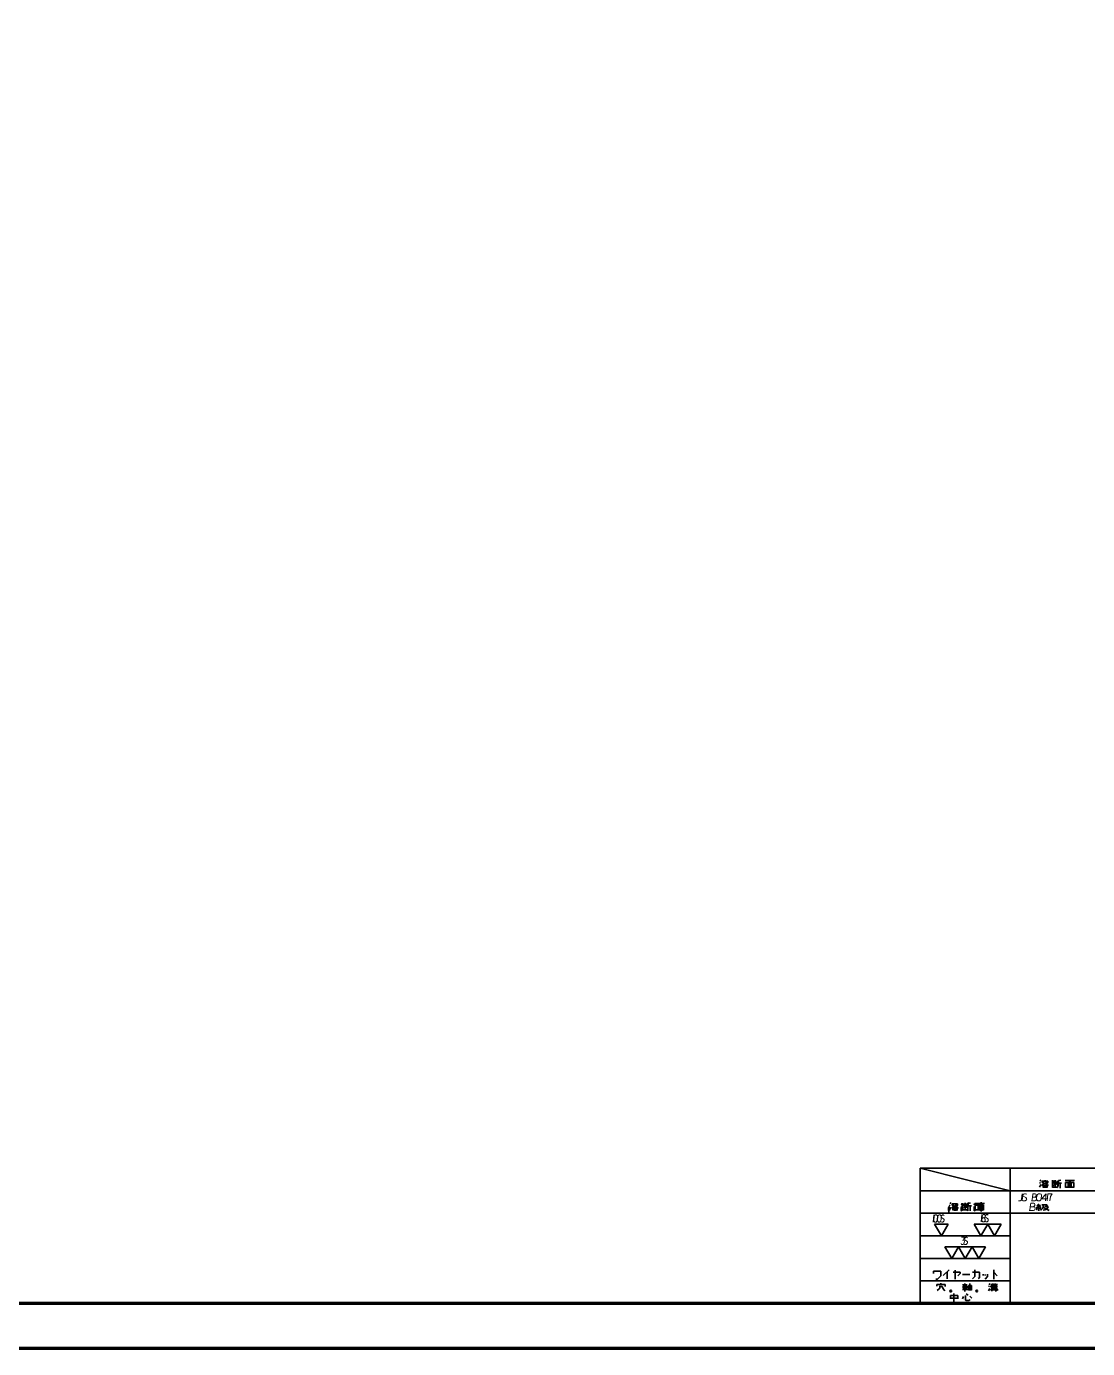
# Model space of a CAD drawing. Header units: millimetres. Extents: x 1333 to 104182, y -62926 to -5704.
# Drawn here: x 47445.3 to 47680.6, y -62915.6 to -62622.3 of the extents above; entities that cross this region are included whole.
import ezdxf

# ---------------------------------------------------------------- set-up
doc = ezdxf.new("R2010")
doc.units = ezdxf.units.MM
doc.header["$LTSCALE"] = 0.5
doc.layers.add('11', color=3, linetype='Continuous')

msp = doc.modelspace()

# ---------------------------------------------------------------- linework, layer by layer
at = {"color": 7, "lineweight": 35}
for p, q in [((47643.514, -62875.561), (47763.692, -62875.561)), ((47643.514, -62905.561), (47643.514, -62875.561)), ((47643.514, -62875.561), (47663.514, -62880.561)), ((47643.514, -62905.561), (47643.514, -62875.561)), ((47663.514, -62875.561), (47663.514, -62905.561)), ((47643.514, -62880.561), (47763.514, -62880.561)), ((47663.514, -62885.561), (47643.514, -62885.561)), ((47663.514, -62885.561), (47683.514, -62885.561)), ((47663.514, -62890.561), (47643.514, -62890.561)), ((47663.514, -62895.561), (47643.514, -62895.561)), ((47663.514, -62900.561), (47643.514, -62900.561)), ((47643.514, -62905.561), (47503.514, -62905.561)), ((47643.514, -62905.561), (47503.514, -62905.561)), ((47643.514, -62905.561), (47503.514, -62905.561)), ((47643.514, -62905.561), (47503.514, -62905.561)), ((47643.514, -62905.561), (47503.514, -62905.561)), ((47643.514, -62905.561), (47503.514, -62905.561)), ((47643.514, -62905.561), (47503.514, -62905.561)), ((47643.514, -62905.561), (47503.514, -62905.561)), ((47903.514, -62905.561), (47643.514, -62905.561))]:
    msp.add_line(p, q, dxfattribs=at)
at = {"color": 7, "lineweight": 35, "ltscale": 0.25}
for p, q in [((47643.514, -62885.561), (47643.514, -62875.561)), ((47643.514, -62885.561), (47643.514, -62875.561)), ((47643.514, -62885.561), (47643.514, -62875.561)), ((47643.514, -62895.561), (47643.514, -62885.561)), ((47643.514, -62895.561), (47643.514, -62885.561)), ((47643.514, -62905.561), (47643.514, -62895.561)), ((47643.514, -62905.561), (47643.514, -62895.561)), ((47643.514, -62905.561), (47643.514, -62895.561)), ((47643.514, -62905.561), (47643.514, -62895.561))]:
    msp.add_line(p, q, dxfattribs=at)
at = {"color": 7, "lineweight": 35, "ltscale": 0.008742}
for p, q in [((47670.086, -62878.188), (47670.382, -62878.375)), ((47650.069, -62883.23), (47650.365, -62883.417))]:
    msp.add_line(p, q, dxfattribs=at)
at = {"color": 7, "lineweight": 35, "ltscale": 0.007211}
for p, q in [((47670.599, -62878.741), (47670.599, -62878.453)), ((47650.583, -62883.784), (47650.583, -62883.495))]:
    msp.add_line(p, q, dxfattribs=at)
at = {"color": 7, "lineweight": 35, "ltscale": 0.031128}
msp.add_line((47670.599, -62878.453), (47671.845, -62878.453), dxfattribs=at)
at = {"color": 7, "lineweight": 35, "ltscale": 0.01145}
msp.add_line((47671.004, -62878.663), (47670.631, -62878.928), dxfattribs=at)
at = {"color": 7, "lineweight": 35, "ltscale": 0.00546}
for p, q in [((47671.261, -62878.234), (47671.261, -62878.453)), ((47651.244, -62883.277), (47651.244, -62883.495))]:
    msp.add_line(p, q, dxfattribs=at)
at = {"color": 7, "lineweight": 35, "ltscale": 0.005847}
for p, q in [((47671.845, -62878.453), (47671.845, -62878.687)), ((47651.827, -62883.495), (47651.827, -62883.729))]:
    msp.add_line(p, q, dxfattribs=at)
at = {"color": 7, "lineweight": 35, "ltscale": 0.039401}
for p, q in [((47672.835, -62878.242), (47672.835, -62879.818)), ((47652.818, -62883.284), (47652.818, -62884.86))]:
    msp.add_line(p, q, dxfattribs=at)
at = {"color": 7, "lineweight": 35, "ltscale": 0.008044}
for p, q in [((47673.136, -62878.313), (47673.242, -62878.616)), ((47653.118, -62883.355), (47653.224, -62883.659))]:
    msp.add_line(p, q, dxfattribs=at)
at = {"color": 7, "lineweight": 35, "ltscale": 0.036154}
msp.add_line((47673.483, -62879.639), (47673.483, -62878.193), dxfattribs=at)
at = {"color": 7, "lineweight": 35, "ltscale": 0.008754}
msp.add_line((47673.888, -62878.323), (47673.791, -62878.66), dxfattribs=at)
at = {"color": 7, "lineweight": 35, "ltscale": 0.013877}
for p, q in [((47674.733, -62878.196), (47674.191, -62878.318)), ((47654.716, -62883.238), (47654.174, -62883.36))]:
    msp.add_line(p, q, dxfattribs=at)
at = {"color": 7, "lineweight": 35, "ltscale": 0.013495}
for p, q in [((47674.191, -62878.318), (47674.191, -62878.858)), ((47654.174, -62883.36), (47654.174, -62883.9))]:
    msp.add_line(p, q, dxfattribs=at)
at = {"color": 7, "lineweight": 35, "ltscale": 0.052246}
msp.add_line((47675.677, -62878.315), (47677.767, -62878.315), dxfattribs=at)
at = {"color": 7, "lineweight": 35, "ltscale": 0.013246}
msp.add_line((47676.866, -62878.315), (47676.554, -62878.744), dxfattribs=at)
at = {"color": 7, "lineweight": 35, "ltscale": 0.006512}
msp.add_line((47669.985, -62878.718), (47670.187, -62878.882), dxfattribs=at)
at = {"color": 7, "lineweight": 35, "ltscale": 0.016865}
msp.add_line((47670.008, -62879.786), (47670.265, -62879.162), dxfattribs=at)
at = {"color": 7, "lineweight": 35, "ltscale": 0.014848}
msp.add_line((47670.957, -62879.053), (47670.452, -62879.365), dxfattribs=at)
at = {"color": 7, "lineweight": 35, "ltscale": 0.022949}
for p, q in [((47670.794, -62879.373), (47671.712, -62879.373)), ((47670.794, -62879.786), (47671.712, -62879.786)), ((47650.777, -62884.415), (47651.695, -62884.415)), ((47650.777, -62884.828), (47651.695, -62884.828))]:
    msp.add_line(p, q, dxfattribs=at)
at = {"color": 7, "lineweight": 35, "ltscale": 0.012088}
for p, q in [((47670.794, -62879.856), (47670.794, -62879.373)), ((47650.777, -62884.899), (47650.777, -62884.415))]:
    msp.add_line(p, q, dxfattribs=at)
at = {"color": 7, "lineweight": 35, "ltscale": 0.007454}
for p, q in [((47671.183, -62878.858), (47670.957, -62879.053)), ((47651.166, -62883.901), (47650.941, -62884.096))]:
    msp.add_line(p, q, dxfattribs=at)
at = {"color": 7, "lineweight": 35, "ltscale": 0.015147}
msp.add_line((47671.183, -62878.858), (47671.665, -62879.225), dxfattribs=at)
at = {"color": 7, "lineweight": 35, "ltscale": 0.01429}
msp.add_line((47671.347, -62878.671), (47671.868, -62878.905), dxfattribs=at)
at = {"color": 7, "lineweight": 35, "ltscale": 0.009924}
msp.add_line((47671.665, -62879.225), (47672.015, -62879.412), dxfattribs=at)
at = {"color": 7, "lineweight": 35, "ltscale": 0.012479}
msp.add_line((47671.712, -62879.373), (47671.712, -62879.872), dxfattribs=at)
at = {"color": 7, "lineweight": 35, "ltscale": 0.026526}
for p, q in [((47672.835, -62879.75), (47673.896, -62879.75)), ((47652.818, -62884.793), (47653.879, -62884.793))]:
    msp.add_line(p, q, dxfattribs=at)
at = {"color": 7, "lineweight": 35, "ltscale": 0.024097}
for p, q in [((47672.981, -62878.779), (47673.945, -62878.779)), ((47652.964, -62883.822), (47653.928, -62883.822))]:
    msp.add_line(p, q, dxfattribs=at)
at = {"color": 7, "lineweight": 35, "ltscale": 0.00969}
for p, q in [((47673.29, -62879.148), (47673.033, -62879.438)), ((47653.273, -62884.19), (47653.016, -62884.481))]:
    msp.add_line(p, q, dxfattribs=at)
at = {"color": 7, "lineweight": 35, "ltscale": 0.010407}
for p, q in [((47673.483, -62878.779), (47673.29, -62879.148)), ((47653.466, -62883.822), (47653.273, -62884.19))]:
    msp.add_line(p, q, dxfattribs=at)
at = {"color": 7, "lineweight": 35, "ltscale": 0.016811}
for p, q in [((47673.483, -62878.779), (47673.942, -62879.27)), ((47653.466, -62883.822), (47653.925, -62884.313))]:
    msp.add_line(p, q, dxfattribs=at)
at = {"color": 7, "lineweight": 35, "ltscale": 0.005127}
msp.add_line((47673.996, -62879.788), (47673.853, -62879.935), dxfattribs=at)
at = {"color": 7, "lineweight": 35, "ltscale": 0.012229}
msp.add_line((47674.135, -62879.319), (47673.996, -62879.788), dxfattribs=at)
at = {"color": 7, "lineweight": 35, "ltscale": 0.011616}
msp.add_line((47674.191, -62878.858), (47674.135, -62879.319), dxfattribs=at)
at = {"color": 7, "lineweight": 35, "ltscale": 0.017666}
for p, q in [((47674.191, -62878.858), (47674.898, -62878.869)), ((47654.174, -62883.9), (47654.881, -62883.911))]:
    msp.add_line(p, q, dxfattribs=at)
at = {"color": 7, "lineweight": 35, "ltscale": 0.027921}
for p, q in [((47674.597, -62878.864), (47674.597, -62879.981)), ((47654.58, -62883.906), (47654.58, -62885.023))]:
    msp.add_line(p, q, dxfattribs=at)
at = {"color": 7, "lineweight": 35, "ltscale": 0.045276}
for p, q in [((47675.766, -62878.736), (47677.577, -62878.736)), ((47675.766, -62879.737), (47677.577, -62879.737))]:
    msp.add_line(p, q, dxfattribs=at)
at = {"color": 7, "lineweight": 35, "ltscale": 0.027261}
for p, q in [((47675.766, -62879.826), (47675.766, -62878.736)), ((47655.75, -62884.869), (47655.75, -62883.778))]:
    msp.add_line(p, q, dxfattribs=at)
at = {"color": 7, "lineweight": 35, "ltscale": 0.025024}
for p, q in [((47676.362, -62878.736), (47676.362, -62879.737)), ((47677.02, -62878.736), (47677.02, -62879.737)), ((47656.345, -62883.778), (47656.345, -62884.779)), ((47657.003, -62883.778), (47657.003, -62884.779))]:
    msp.add_line(p, q, dxfattribs=at)
at = {"color": 7, "lineweight": 35, "ltscale": 0.016443}
for p, q in [((47676.362, -62879.067), (47677.02, -62879.067)), ((47676.362, -62879.414), (47677.02, -62879.414)), ((47656.345, -62884.109), (47657.003, -62884.109)), ((47656.345, -62884.456), (47657.003, -62884.456))]:
    msp.add_line(p, q, dxfattribs=at)
at = {"color": 7, "lineweight": 35, "ltscale": 0.027399}
msp.add_line((47677.577, -62878.736), (47677.577, -62879.832), dxfattribs=at)
at = {"color": 7, "lineweight": 35, "ltscale": 0.006033}
for p, q in [((47649.809, -62884.314), (47649.856, -62884.077)), ((47652.645, -62884.314), (47652.692, -62884.077))]:
    msp.add_line(p, q, dxfattribs=at)
at = {"color": 7, "lineweight": 35, "ltscale": 0.012043}
for p, q in [((47649.809, -62884.796), (47649.809, -62884.314)), ((47652.645, -62884.314), (47652.645, -62884.796))]:
    msp.add_line(p, q, dxfattribs=at)
at = {"color": 7, "lineweight": 35, "ltscale": 0.00118}
for p, q in [((47649.856, -62884.077), (47649.904, -62884.077)), ((47649.904, -62885.035), (47649.856, -62885.035))]:
    msp.add_line(p, q, dxfattribs=at)
at = {"color": 7, "lineweight": 35, "ltscale": 0.006032}
for p, q in [((47649.904, -62884.077), (47649.951, -62884.314)), ((47652.739, -62884.077), (47652.786, -62884.314))]:
    msp.add_line(p, q, dxfattribs=at)
at = {"color": 7, "lineweight": 35, "ltscale": 0.006505}
msp.add_line((47649.968, -62883.76), (47650.17, -62883.924), dxfattribs=at)
at = {"color": 7, "lineweight": 35, "ltscale": 0.016863}
msp.add_line((47649.992, -62884.829), (47650.248, -62884.205), dxfattribs=at)
at = {"color": 7, "lineweight": 35, "ltscale": 0.014857}
msp.add_line((47650.941, -62884.096), (47650.435, -62884.408), dxfattribs=at)
at = {"color": 7, "lineweight": 35, "ltscale": 0.031116}
msp.add_line((47650.583, -62883.495), (47651.827, -62883.495), dxfattribs=at)
at = {"color": 7, "lineweight": 35, "ltscale": 0.011452}
msp.add_line((47650.987, -62883.706), (47650.614, -62883.971), dxfattribs=at)
at = {"color": 7, "lineweight": 35, "ltscale": 0.015146}
msp.add_line((47651.166, -62883.901), (47651.649, -62884.267), dxfattribs=at)
at = {"color": 7, "lineweight": 35, "ltscale": 0.006188}
msp.add_line((47651.229, -62884.077), (47651.279, -62883.835), dxfattribs=at)
at = {"color": 7, "lineweight": 35, "ltscale": 0.030001}
msp.add_line((47651.229, -62883.835), (47651.229, -62885.035), dxfattribs=at)
at = {"color": 7, "lineweight": 35, "ltscale": 0.001898}
msp.add_line((47651.279, -62883.835), (47651.355, -62883.835), dxfattribs=at)
at = {"color": 7, "lineweight": 35, "ltscale": 0.014288}
msp.add_line((47651.329, -62883.714), (47651.851, -62883.948), dxfattribs=at)
at = {"color": 7, "lineweight": 35, "ltscale": 0.00619}
msp.add_line((47651.355, -62883.835), (47651.406, -62884.077), dxfattribs=at)
at = {"color": 7, "lineweight": 35, "ltscale": 0.023945}
for p, q in [((47651.406, -62884.077), (47651.406, -62885.035)), ((47655.622, -62884.077), (47655.622, -62885.035))]:
    msp.add_line(p, q, dxfattribs=at)
at = {"color": 7, "lineweight": 35, "ltscale": 0.009926}
msp.add_line((47651.649, -62884.267), (47651.999, -62884.454), dxfattribs=at)
at = {"color": 7, "lineweight": 35, "ltscale": 0.012476}
msp.add_line((47651.695, -62884.415), (47651.695, -62884.914), dxfattribs=at)
at = {"color": 7, "lineweight": 35, "ltscale": 0.009187}
for p, q in [((47652.692, -62883.717), (47652.763, -62883.356)), ((47655.527, -62883.717), (47655.598, -62883.356))]:
    msp.add_line(p, q, dxfattribs=at)
at = {"color": 7, "lineweight": 35, "ltscale": 0.001178}
for p, q in [((47652.692, -62884.077), (47652.739, -62884.077)), ((47655.527, -62885.035), (47655.575, -62885.035))]:
    msp.add_line(p, q, dxfattribs=at)
at = {"color": 7, "lineweight": 35, "ltscale": 0.006057}
msp.add_line((47652.786, -62884.314), (47652.786, -62884.556), dxfattribs=at)
at = {"color": 7, "lineweight": 35, "ltscale": 0.036157}
msp.add_line((47653.466, -62884.682), (47653.466, -62883.236), dxfattribs=at)
at = {"color": 7, "lineweight": 35, "ltscale": 0.008755}
msp.add_line((47653.871, -62883.366), (47653.774, -62883.702), dxfattribs=at)
at = {"color": 7, "lineweight": 35, "ltscale": 0.012232}
msp.add_line((47654.118, -62884.361), (47653.979, -62884.831), dxfattribs=at)
at = {"color": 7, "lineweight": 35, "ltscale": 0.002527}
msp.add_line((47654.064, -62883.835), (47654.165, -62883.835), dxfattribs=at)
at = {"color": 7, "lineweight": 35, "ltscale": 0.006325}
msp.add_line((47654.115, -62883.48), (47654.165, -62883.232), dxfattribs=at)
at = {"color": 7, "lineweight": 35, "ltscale": 0.038875}
msp.add_line((47654.115, -62885.035), (47654.115, -62883.48), dxfattribs=at)
at = {"color": 7, "lineweight": 35, "ltscale": 0.011613}
msp.add_line((47654.174, -62883.9), (47654.118, -62884.361), dxfattribs=at)
at = {"color": 7, "lineweight": 35, "ltscale": 0.001915}
msp.add_line((47654.165, -62883.232), (47654.242, -62883.232), dxfattribs=at)
at = {"color": 7, "lineweight": 35, "ltscale": 0.003158}
msp.add_line((47654.242, -62883.232), (47654.266, -62883.356), dxfattribs=at)
at = {"color": 7, "lineweight": 35, "ltscale": 0.017958}
msp.add_line((47655.48, -62884.077), (47655.48, -62884.796), dxfattribs=at)
at = {"color": 7, "lineweight": 35, "ltscale": 0.052234}
msp.add_line((47655.66, -62883.358), (47657.75, -62883.358), dxfattribs=at)
at = {"color": 7, "lineweight": 35, "ltscale": 0.045264}
for p, q in [((47655.75, -62883.778), (47657.56, -62883.778)), ((47655.75, -62884.779), (47657.56, -62884.779))]:
    msp.add_line(p, q, dxfattribs=at)
at = {"color": 7, "lineweight": 35, "ltscale": 0.013239}
msp.add_line((47656.848, -62883.358), (47656.537, -62883.786), dxfattribs=at)
at = {"color": 7, "lineweight": 35, "ltscale": 0.045072}
for p, q in [((47656.874, -62883.232), (47656.874, -62885.035)), ((47657.229, -62885.035), (47657.229, -62883.232))]:
    msp.add_line(p, q, dxfattribs=at)
at = {"color": 7, "lineweight": 35, "ltscale": 0.008875}
for p, q in [((47657.229, -62883.232), (47656.874, -62883.232)), ((47656.874, -62885.035), (47657.229, -62885.035))]:
    msp.add_line(p, q, dxfattribs=at)
at = {"color": 7, "lineweight": 35, "ltscale": 0.027396}
msp.add_line((47657.56, -62883.778), (47657.56, -62884.874), dxfattribs=at)
at = {"color": 7, "lineweight": 35, "ltscale": 0.024924}
msp.add_line((47669.22, -62884.243), (47670.211, -62884.131), dxfattribs=at)
at = {"color": 7, "lineweight": 35, "ltscale": 0.013404}
msp.add_line((47669.483, -62884.383), (47669.285, -62884.881), dxfattribs=at)
at = {"color": 7, "lineweight": 35, "ltscale": 0.013327}
msp.add_line((47669.376, -62883.74), (47669.832, -62884.016), dxfattribs=at)
at = {"color": 7, "lineweight": 35, "ltscale": 0.012234}
msp.add_line((47669.907, -62883.526), (47669.549, -62883.859), dxfattribs=at)
at = {"color": 7, "lineweight": 35, "ltscale": 0.018504}
msp.add_line((47670.19, -62883.769), (47669.59, -62884.201), dxfattribs=at)
at = {"color": 7, "lineweight": 35, "ltscale": 0.020496}
msp.add_line((47669.84, -62884.173), (47669.861, -62884.992), dxfattribs=at)
at = {"color": 7, "lineweight": 35, "ltscale": 0.008484}
msp.add_line((47670.099, -62884.045), (47670.363, -62884.259), dxfattribs=at)
at = {"color": 7, "lineweight": 35, "ltscale": 0.008293}
for p, q in [((47670.104, -62884.37), (47670.26, -62884.663)), ((47656.243, -62902.872), (47655.919, -62902.942))]:
    msp.add_line(p, q, dxfattribs=at)
at = {"color": 7, "lineweight": 35, "ltscale": 0.030127}
msp.add_line((47670.482, -62883.674), (47671.687, -62883.674), dxfattribs=at)
at = {"color": 7, "lineweight": 35, "ltscale": 0.006372}
msp.add_line((47670.758, -62884.403), (47670.597, -62884.601), dxfattribs=at)
at = {"color": 7, "lineweight": 35, "ltscale": 0.005373}
msp.add_line((47670.819, -62884.197), (47670.758, -62884.403), dxfattribs=at)
at = {"color": 7, "lineweight": 35, "ltscale": 0.013083}
msp.add_line((47670.819, -62883.674), (47670.819, -62884.197), dxfattribs=at)
at = {"color": 7, "lineweight": 35, "ltscale": 0.009837}
msp.add_line((47670.819, -62883.987), (47671.021, -62884.325), dxfattribs=at)
at = {"color": 7, "lineweight": 35, "ltscale": 0.010649}
msp.add_line((47671.021, -62884.325), (47671.362, -62884.58), dxfattribs=at)
at = {"color": 7, "lineweight": 35, "ltscale": 0.014628}
msp.add_line((47671.695, -62884.49), (47671.181, -62884.77), dxfattribs=at)
at = {"color": 7, "lineweight": 35, "ltscale": 0.01536}
msp.add_line((47671.687, -62883.674), (47671.346, -62884.185), dxfattribs=at)
at = {"color": 7, "lineweight": 35, "ltscale": 0.013049}
msp.add_line((47671.411, -62884.086), (47671.933, -62884.086), dxfattribs=at)
at = {"color": 7, "lineweight": 35, "ltscale": 0.006121}
msp.add_line((47671.859, -62884.308), (47671.695, -62884.49), dxfattribs=at)
at = {"color": 7, "lineweight": 35, "ltscale": 0.005862}
msp.add_line((47671.933, -62884.086), (47671.859, -62884.308), dxfattribs=at)
at = {"color": 7, "lineweight": 35, "ltscale": 0.006102}
for p, q in [((47649.856, -62885.035), (47649.809, -62884.796)), ((47652.645, -62884.796), (47652.692, -62885.035)), ((47655.48, -62884.796), (47655.527, -62885.035))]:
    msp.add_line(p, q, dxfattribs=at)
at = {"color": 7, "lineweight": 35, "ltscale": 0.000596619}
msp.add_line((47649.856, -62885.396), (47649.833, -62885.396), dxfattribs=at)
at = {"color": 7, "lineweight": 35, "ltscale": 0.003084}
msp.add_line((47649.88, -62885.275), (47649.856, -62885.396), dxfattribs=at)
at = {"color": 7, "lineweight": 35, "ltscale": 0.005986}
msp.add_line((47649.88, -62885.035), (47649.88, -62885.275), dxfattribs=at)
at = {"color": 7, "lineweight": 35, "ltscale": 0.006101}
for p, q in [((47649.951, -62884.796), (47649.904, -62885.035)), ((47655.575, -62885.035), (47655.622, -62884.796))]:
    msp.add_line(p, q, dxfattribs=at)
at = {"color": 7, "lineweight": 35, "ltscale": 0.003543}
msp.add_line((47652.786, -62884.556), (47652.645, -62884.556), dxfattribs=at)
at = {"color": 7, "lineweight": 35, "ltscale": 0.001775}
msp.add_line((47652.692, -62885.035), (47652.763, -62885.035), dxfattribs=at)
at = {"color": 7, "lineweight": 35, "ltscale": 0.003049}
msp.add_line((47652.763, -62885.035), (47652.786, -62884.915), dxfattribs=at)
at = {"color": 7, "lineweight": 35, "ltscale": 0.005119}
msp.add_line((47653.979, -62884.831), (47653.836, -62884.977), dxfattribs=at)
at = {"color": 7, "lineweight": 35, "ltscale": 0.00685}
msp.add_line((47670.461, -62884.733), (47670.215, -62884.852), dxfattribs=at)
at = {"color": 7, "lineweight": 35, "ltscale": 0.004731}
msp.add_line((47670.597, -62884.601), (47670.461, -62884.733), dxfattribs=at)
at = {"color": 7, "lineweight": 35, "ltscale": 0.010798}
msp.add_line((47671.181, -62884.77), (47670.762, -62884.873), dxfattribs=at)
at = {"color": 7, "lineweight": 35, "ltscale": 0.020168}
msp.add_line((47671.362, -62884.58), (47672.098, -62884.91), dxfattribs=at)
at = {"color": 7, "lineweight": 35, "ltscale": 0.075}
for p, q in [((47646.718, -62887.963), (47649.718, -62887.963)), ((47646.718, -62887.963), (47649.718, -62887.963)), ((47655.499, -62887.963), (47658.499, -62887.963)), ((47655.499, -62887.963), (47658.499, -62887.963)), ((47658.499, -62887.963), (47661.499, -62887.963)), ((47658.499, -62887.963), (47661.499, -62887.963)), ((47649.014, -62892.963), (47652.014, -62892.963)), ((47649.014, -62892.963), (47652.014, -62892.963)), ((47652.014, -62892.963), (47655.014, -62892.963)), ((47652.014, -62892.963), (47655.014, -62892.963)), ((47655.014, -62892.963), (47658.014, -62892.963)), ((47655.014, -62892.963), (47658.014, -62892.963))]:
    msp.add_line(p, q, dxfattribs=at)
at = {"color": 7, "lineweight": 35, "ltscale": 0.074999}
for p, q in [((47648.218, -62890.561), (47646.718, -62887.963)), ((47648.218, -62890.561), (47646.718, -62887.963)), ((47649.718, -62887.963), (47648.218, -62890.561)), ((47649.718, -62887.963), (47648.218, -62890.561)), ((47656.999, -62890.561), (47655.499, -62887.963)), ((47656.999, -62890.561), (47655.499, -62887.963)), ((47658.499, -62887.963), (47656.999, -62890.561)), ((47658.499, -62887.963), (47656.999, -62890.561)), ((47659.999, -62890.561), (47658.499, -62887.963)), ((47659.999, -62890.561), (47658.499, -62887.963)), ((47661.499, -62887.963), (47659.999, -62890.561)), ((47661.499, -62887.963), (47659.999, -62890.561)), ((47650.514, -62895.561), (47649.014, -62892.963)), ((47650.514, -62895.561), (47649.014, -62892.963)), ((47652.014, -62892.963), (47650.514, -62895.561)), ((47652.014, -62892.963), (47650.514, -62895.561)), ((47653.514, -62895.561), (47652.014, -62892.963)), ((47653.514, -62895.561), (47652.014, -62892.963)), ((47655.014, -62892.963), (47653.514, -62895.561)), ((47655.014, -62892.963), (47653.514, -62895.561)), ((47656.514, -62895.561), (47655.014, -62892.963)), ((47656.514, -62895.561), (47655.014, -62892.963)), ((47658.014, -62892.963), (47656.514, -62895.561)), ((47658.014, -62892.963), (47656.514, -62895.561))]:
    msp.add_line(p, q, dxfattribs=at)
at = {"color": 7, "lineweight": 35, "ltscale": 0.040674}
msp.add_line((47646.462, -62898.38), (47648.089, -62898.38), dxfattribs=at)
at = {"color": 7, "lineweight": 35, "ltscale": 0.013446}
msp.add_line((47646.462, -62898.918), (47646.462, -62898.38), dxfattribs=at)
at = {"color": 7, "lineweight": 35, "ltscale": 0.02543}
msp.add_line((47648.089, -62898.38), (47648.089, -62899.398), dxfattribs=at)
at = {"color": 7, "lineweight": 35, "ltscale": 0.045755}
msp.add_line((47648.585, -62899.341), (47649.939, -62898.109), dxfattribs=at)
at = {"color": 7, "lineweight": 35, "ltscale": 0.0397}
msp.add_line((47649.473, -62898.533), (47649.473, -62900.121), dxfattribs=at)
at = {"color": 7, "lineweight": 35, "ltscale": 0.040039}
for p, q in [((47650.807, -62898.607), (47652.409, -62898.607)), ((47652.927, -62899.126), (47654.529, -62899.126))]:
    msp.add_line(p, q, dxfattribs=at)
at = {"color": 7, "lineweight": 35, "ltscale": 0.050012}
msp.add_line((47651.314, -62898.143), (47651.314, -62900.144), dxfattribs=at)
at = {"color": 7, "lineweight": 35, "ltscale": 0.018567}
msp.add_line((47652.409, -62898.923), (47651.883, -62899.448), dxfattribs=at)
at = {"color": 7, "lineweight": 35, "ltscale": 0.007913}
msp.add_line((47652.409, -62898.607), (47652.409, -62898.923), dxfattribs=at)
at = {"color": 7, "lineweight": 35, "ltscale": 0.039746}
msp.add_line((47655.104, -62898.607), (47656.694, -62898.607), dxfattribs=at)
at = {"color": 7, "lineweight": 35, "ltscale": 0.037579}
msp.add_line((47655.634, -62898.087), (47655.634, -62899.59), dxfattribs=at)
at = {"color": 7, "lineweight": 35, "ltscale": 0.031647}
msp.add_line((47656.694, -62898.607), (47656.694, -62899.872), dxfattribs=at)
at = {"color": 7, "lineweight": 35, "ltscale": 0.007629}
msp.add_line((47657.483, -62899.081), (47657.483, -62899.386), dxfattribs=at)
at = {"color": 7, "lineweight": 35, "ltscale": 0.005237}
msp.add_line((47657.944, -62899.12), (47657.944, -62899.33), dxfattribs=at)
at = {"color": 7, "lineweight": 35, "ltscale": 0.013846}
msp.add_line((47658.487, -62899.059), (47658.487, -62899.613), dxfattribs=at)
at = {"color": 7, "lineweight": 35, "ltscale": 0.051141}
msp.add_line((47659.874, -62898.121), (47659.874, -62900.166), dxfattribs=at)
at = {"color": 7, "lineweight": 35, "ltscale": 0.026344}
msp.add_line((47659.874, -62898.652), (47660.619, -62899.397), dxfattribs=at)
at = {"color": 7, "lineweight": 35, "ltscale": 0.008008}
msp.add_line((47647.338, -62900.149), (47647.018, -62900.149), dxfattribs=at)
at = {"color": 7, "lineweight": 35, "ltscale": 0.047644}
msp.add_line((47647.187, -62901.364), (47649.093, -62901.364), dxfattribs=at)
at = {"color": 7, "lineweight": 35, "ltscale": 0.009323}
msp.add_line((47647.187, -62901.737), (47647.187, -62901.364), dxfattribs=at)
at = {"color": 7, "lineweight": 35, "ltscale": 0.026549}
msp.add_line((47648.089, -62899.398), (47647.338, -62900.149), dxfattribs=at)
at = {"color": 7, "lineweight": 35, "ltscale": 0.009085}
msp.add_line((47647.931, -62902.054), (47647.717, -62902.348), dxfattribs=at)
at = {"color": 7, "lineweight": 35, "ltscale": 0.016067}
msp.add_line((47647.762, -62901.816), (47648.405, -62901.805), dxfattribs=at)
at = {"color": 7, "lineweight": 35, "ltscale": 0.008194}
msp.add_line((47648.112, -62901.037), (47648.112, -62901.364), dxfattribs=at)
at = {"color": 7, "lineweight": 35, "ltscale": 0.01343}
msp.add_line((47648.405, -62901.805), (47648.608, -62902.302), dxfattribs=at)
at = {"color": 7, "lineweight": 35, "ltscale": 0.011584}
msp.add_line((47649.093, -62901.364), (47649.093, -62901.828), dxfattribs=at)
at = {"color": 7, "lineweight": 35, "ltscale": 0.026721}
msp.add_line((47652.892, -62901.399), (47653.961, -62901.399), dxfattribs=at)
at = {"color": 7, "lineweight": 35, "ltscale": 0.020081}
for p, q in [((47653.039, -62901.687), (47653.843, -62901.687)), ((47653.039, -62901.945), (47653.843, -62901.945)), ((47653.843, -62902.174), (47653.039, -62902.174))]:
    msp.add_line(p, q, dxfattribs=at)
at = {"color": 7, "lineweight": 35, "ltscale": 0.011816}
msp.add_line((47653.039, -62902.159), (47653.039, -62901.687), dxfattribs=at)
at = {"color": 7, "lineweight": 35, "ltscale": 0.044495}
msp.add_line((47653.456, -62901.133), (47653.456, -62902.912), dxfattribs=at)
at = {"color": 7, "lineweight": 35, "ltscale": 0.012186}
msp.add_line((47653.843, -62901.687), (47653.843, -62902.174), dxfattribs=at)
at = {"color": 7, "lineweight": 35, "ltscale": 0.017505}
for p, q in [((47654.2, -62901.561), (47654.9, -62901.561)), ((47654.2, -62902.052), (47654.9, -62902.052)), ((47654.2, -62902.562), (47654.9, -62902.562))]:
    msp.add_line(p, q, dxfattribs=at)
at = {"color": 7, "lineweight": 35, "ltscale": 0.027048}
msp.add_line((47654.2, -62902.643), (47654.2, -62901.561), dxfattribs=at)
at = {"color": 7, "lineweight": 35, "ltscale": 0.035538}
msp.add_line((47654.546, -62901.136), (47654.546, -62902.558), dxfattribs=at)
at = {"color": 7, "lineweight": 35, "ltscale": 0.026678}
msp.add_line((47654.9, -62901.561), (47654.9, -62902.628), dxfattribs=at)
at = {"color": 7, "lineweight": 35, "ltscale": 0.017365}
msp.add_line((47655.634, -62899.59), (47655.142, -62900.081), dxfattribs=at)
at = {"color": 7, "lineweight": 35, "ltscale": 0.008783}
msp.add_line((47656.694, -62899.872), (47656.389, -62900.048), dxfattribs=at)
at = {"color": 7, "lineweight": 35, "ltscale": 0.020353}
msp.add_line((47658.487, -62899.613), (47657.911, -62900.188), dxfattribs=at)
at = {"color": 7, "lineweight": 35, "ltscale": 0.007469}
msp.add_line((47658.665, -62901.683), (47658.909, -62901.856), dxfattribs=at)
at = {"color": 7, "lineweight": 35, "ltscale": 0.007961}
msp.add_line((47658.743, -62901.225), (47659.034, -62901.354), dxfattribs=at)
at = {"color": 7, "lineweight": 35, "ltscale": 0.03988}
msp.add_line((47659.071, -62901.808), (47660.666, -62901.808), dxfattribs=at)
at = {"color": 7, "lineweight": 35, "ltscale": 0.038135}
msp.add_line((47659.178, -62901.387), (47660.703, -62901.387), dxfattribs=at)
at = {"color": 7, "lineweight": 35, "ltscale": 0.031494}
msp.add_line((47659.292, -62901.598), (47660.552, -62901.598), dxfattribs=at)
at = {"color": 7, "lineweight": 35, "ltscale": 0.02616}
msp.add_line((47659.413, -62902.008), (47660.46, -62902.008), dxfattribs=at)
at = {"color": 7, "lineweight": 35, "ltscale": 0.02077}
msp.add_line((47659.413, -62902.839), (47659.413, -62902.008), dxfattribs=at)
at = {"color": 7, "lineweight": 35, "ltscale": 0.016248}
msp.add_line((47659.649, -62901.159), (47659.649, -62901.808), dxfattribs=at)
at = {"color": 7, "lineweight": 35, "ltscale": 0.017722}
msp.add_line((47659.981, -62901.808), (47659.981, -62902.517), dxfattribs=at)
at = {"color": 7, "lineweight": 35, "ltscale": 0.016525}
msp.add_line((47660.161, -62901.147), (47660.161, -62901.808), dxfattribs=at)
at = {"color": 7, "lineweight": 35, "ltscale": 0.018094}
msp.add_line((47660.46, -62902.008), (47660.46, -62902.732), dxfattribs=at)
at = {"color": 7, "lineweight": 35, "ltscale": 0.01339}
msp.add_line((47647.717, -62902.348), (47647.322, -62902.709), dxfattribs=at)
at = {"color": 7, "lineweight": 35, "ltscale": 0.014779}
msp.add_line((47648.608, -62902.302), (47649.014, -62902.732), dxfattribs=at)
at = {"color": 7, "lineweight": 35, "ltscale": 0.009827}
for p, q in [((47650.098, -62902.766), (47650.492, -62902.765)), ((47650.492, -62902.765), (47650.098, -62902.766)), ((47656.254, -62902.76), (47655.861, -62902.76)), ((47655.861, -62902.76), (47656.254, -62902.76))]:
    msp.add_line(p, q, dxfattribs=at)
at = {"color": 7, "lineweight": 35, "ltscale": 0.009973}
for p, q in [((47650.492, -62902.765), (47650.107, -62902.872)), ((47656.254, -62902.76), (47655.869, -62902.867))]:
    msp.add_line(p, q, dxfattribs=at)
at = {"color": 7, "lineweight": 35, "ltscale": 0.009339}
for p, q in [((47650.107, -62902.872), (47650.481, -62902.878)), ((47655.869, -62902.867), (47656.243, -62902.872))]:
    msp.add_line(p, q, dxfattribs=at)
at = {"color": 7, "lineweight": 35, "ltscale": 0.008787}
msp.add_line((47650.157, -62902.659), (47650.492, -62902.765), dxfattribs=at)
at = {"color": 7, "lineweight": 35, "ltscale": 0.007298}
msp.add_line((47650.448, -62902.675), (47650.157, -62902.659), dxfattribs=at)
at = {"color": 7, "lineweight": 35, "ltscale": 0.008292}
msp.add_line((47650.481, -62902.878), (47650.157, -62902.948), dxfattribs=at)
at = {"color": 7, "lineweight": 35, "ltscale": 0.006446}
for p, q in [((47650.157, -62902.948), (47650.414, -62902.964)), ((47655.919, -62902.942), (47656.176, -62902.958))]:
    msp.add_line(p, q, dxfattribs=at)
at = {"color": 7, "lineweight": 35, "ltscale": 0.018365}
msp.add_line((47650.243, -62904.54), (47650.243, -62903.806), dxfattribs=at)
at = {"color": 7, "lineweight": 35, "ltscale": 0.040601}
for p, q in [((47650.243, -62903.806), (47651.867, -62903.806)), ((47650.243, -62904.4), (47651.867, -62904.4))]:
    msp.add_line(p, q, dxfattribs=at)
at = {"color": 7, "lineweight": 35, "ltscale": 0.004215}
for p, q in [((47650.295, -62902.603), (47650.448, -62902.675)), ((47656.057, -62902.598), (47656.21, -62902.669))]:
    msp.add_line(p, q, dxfattribs=at)
at = {"color": 7, "lineweight": 35, "ltscale": 0.043878}
msp.add_line((47651.013, -62903.364), (47651.013, -62905.119), dxfattribs=at)
at = {"color": 7, "lineweight": 35, "ltscale": 0.017517}
msp.add_line((47651.867, -62903.806), (47651.867, -62904.506), dxfattribs=at)
at = {"color": 7, "lineweight": 35, "ltscale": 0.014554}
msp.add_line((47653.159, -62903.998), (47652.888, -62904.513), dxfattribs=at)
at = {"color": 7, "lineweight": 35, "ltscale": 0.027539}
msp.add_line((47652.903, -62902.484), (47654.005, -62902.484), dxfattribs=at)
at = {"color": 7, "lineweight": 35, "ltscale": 0.02406}
msp.add_line((47653.6, -62903.828), (47653.6, -62904.791), dxfattribs=at)
at = {"color": 7, "lineweight": 35, "ltscale": 0.004455}
msp.add_line((47653.6, -62904.791), (47653.754, -62904.88), dxfattribs=at)
at = {"color": 7, "lineweight": 35, "ltscale": 0.012576}
msp.add_line((47653.736, -62903.415), (47654.159, -62903.687), dxfattribs=at)
at = {"color": 7, "lineweight": 35, "ltscale": 0.014355}
msp.add_line((47653.754, -62904.88), (47654.328, -62904.88), dxfattribs=at)
at = {"color": 7, "lineweight": 35, "ltscale": 0.004297}
msp.add_line((47654.328, -62904.88), (47654.477, -62904.794), dxfattribs=at)
at = {"color": 7, "lineweight": 35, "ltscale": 0.004257}
msp.add_line((47654.477, -62904.794), (47654.562, -62904.646), dxfattribs=at)
at = {"color": 7, "lineweight": 35, "ltscale": 0.016273}
msp.add_line((47654.498, -62903.958), (47655.001, -62904.372), dxfattribs=at)
at = {"color": 7, "lineweight": 35, "ltscale": 0.008776}
msp.add_line((47655.919, -62902.653), (47656.254, -62902.76), dxfattribs=at)
at = {"color": 7, "lineweight": 35, "ltscale": 0.007286}
msp.add_line((47656.21, -62902.669), (47655.919, -62902.653), dxfattribs=at)
at = {"color": 7, "lineweight": 35, "ltscale": 0.016422}
msp.add_line((47658.669, -62902.794), (47658.956, -62902.203), dxfattribs=at)
at = {"color": 7, "lineweight": 35, "ltscale": 0.041724}
msp.add_line((47659.111, -62902.517), (47660.78, -62902.517), dxfattribs=at)
at = {"color": 7, "lineweight": 35, "ltscale": 0.034998}
msp.add_line((47659.277, -62902.281), (47660.677, -62902.281), dxfattribs=at)
at = {"color": 7, "lineweight": 35, "ltscale": 0.005164}
msp.add_line((47660.36, -62902.789), (47660.154, -62902.789), dxfattribs=at)
at = {"color": 7, "lineweight": 35, "ltscale": 0.002874}
msp.add_line((47660.46, -62902.732), (47660.36, -62902.789), dxfattribs=at)
at = {"color": 7, "lineweight": 70}
for p, q in [((47903.514, -62905.561), (47097.514, -62905.561)), ((47913.514, -62915.561), (47072.514, -62915.561))]:
    msp.add_line(p, q, dxfattribs=at)
at = {"color": 3}
msp.add_lwpolyline([(47072.514, -62321.561), (47913.514, -62321.561), (47913.514, -62915.561), (47072.514, -62915.561)], close=True, dxfattribs=at)
at = {"color": 7, "lineweight": 13}
for points in [[(47666.145, -62881.228), (47666.021, -62882.368), (47665.898, -62882.648), (47665.725, -62882.828), (47665.329, -62882.828)], [(47666.145, -62882.828), (47666.219, -62882.028), (47666.293, -62881.228)], [(47666.293, -62882.768), (47666.442, -62882.828), (47666.812, -62882.828), (47667.109, -62882.608), (47667.183, -62882.408), (47667.134, -62882.248), (47666.936, -62882.068), (47666.392, -62881.788), (47666.293, -62881.648), (47666.318, -62881.528), (47666.466, -62881.328), (47666.639, -62881.228), (47666.911, -62881.228), (47667.158, -62881.348)], [(47668.221, -62882.828), (47668.988, -62882.828), (47669.161, -62882.728), (47669.235, -62882.628), (47669.309, -62882.268), (47669.21, -62882.088), (47668.963, -62881.968), (47669.087, -62881.888), (47669.26, -62881.708), (47669.26, -62881.468), (47669.161, -62881.288), (47669.037, -62881.228), (47668.493, -62881.228), (47668.394, -62882.028), (47668.296, -62882.828)], [(47671.311, -62882.828), (47671.41, -62881.928), (47671.484, -62881.228), (47670.446, -62882.388), (47671.682, -62882.388)], [(47671.831, -62881.228), (47671.756, -62882.028), (47671.682, -62882.828)], [(47672.251, -62882.828), (47672.449, -62881.848), (47672.622, -62881.488), (47672.795, -62881.228), (47671.831, -62881.228)], [(47667.722, -62884.949), (47668.652, -62884.949), (47668.862, -62884.849), (47668.952, -62884.749), (47669.042, -62884.389), (47668.922, -62884.209), (47668.622, -62884.089), (47668.772, -62884.009), (47668.982, -62883.829), (47668.982, -62883.589), (47668.862, -62883.409), (47668.712, -62883.349), (47668.052, -62883.349), (47667.932, -62884.149), (47667.812, -62884.949)], [(47668.622, -62884.089), (47667.932, -62884.089)], [(47668.963, -62881.968), (47668.394, -62881.968)], [(47646.53, -62885.918), (47646.476, -62886.718), (47646.421, -62887.518)], [(47648.193, -62887.458), (47648.302, -62887.518), (47648.573, -62887.518), (47648.79, -62887.298), (47648.844, -62887.098), (47648.808, -62886.938), (47648.663, -62886.758), (47648.266, -62886.478), (47648.193, -62886.338), (47648.211, -62886.218), (47648.32, -62886.018), (47648.446, -62885.918), (47648.645, -62885.918), (47648.826, -62886.038)], [(47657.16, -62885.839), (47657.105, -62886.639), (47657.05, -62887.439)], [(47657.728, -62886.579), (47657.838, -62886.519), (47657.966, -62886.259), (47657.911, -62885.979), (47657.764, -62885.839), (47657.545, -62885.839), (47657.325, -62885.979), (47657.27, -62886.219), (47657.343, -62886.439), (47657.453, -62886.579)], [(47657.966, -62887.379), (47658.076, -62887.439), (47658.351, -62887.439), (47658.57, -62887.219), (47658.625, -62887.019), (47658.589, -62886.859), (47658.442, -62886.679), (47658.039, -62886.399), (47657.966, -62886.259), (47657.984, -62886.139), (47658.094, -62885.939), (47658.222, -62885.839), (47658.424, -62885.839), (47658.607, -62885.959)], [(47652.574, -62892.226), (47652.611, -62892.346), (47652.668, -62892.446), (47652.78, -62892.486), (47653.006, -62892.486), (47653.1, -62892.426), (47653.232, -62892.306), (47653.344, -62891.766), (47653.269, -62891.626), (47653.119, -62891.546), (47652.968, -62891.586), (47653.344, -62890.886), (47652.668, -62890.886)], [(47653.344, -62892.426), (47653.457, -62892.486), (47653.739, -62892.486), (47653.965, -62892.266), (47654.021, -62892.066), (47653.984, -62891.906), (47653.833, -62891.726), (47653.42, -62891.446), (47653.344, -62891.306), (47653.363, -62891.186), (47653.476, -62890.986), (47653.608, -62890.886), (47653.814, -62890.886), (47654.002, -62891.006)]]:
    msp.add_lwpolyline(points, dxfattribs=at)
for points in [[(47670.026, -62882.828), (47670.248, -62882.608), (47670.372, -62882.328), (47670.446, -62881.528), (47670.347, -62881.328), (47670.15, -62881.228), (47669.779, -62881.228), (47669.556, -62881.368), (47669.408, -62881.628), (47669.309, -62882.308), (47669.383, -62882.608), (47669.606, -62882.828)], [(47647.054, -62887.518), (47647.217, -62887.298), (47647.307, -62887.018), (47647.362, -62886.218), (47647.289, -62886.018), (47647.145, -62885.918), (47646.873, -62885.918), (47646.711, -62886.058), (47646.602, -62886.318), (47646.53, -62886.998), (47646.584, -62887.298), (47646.747, -62887.518)], [(47647.886, -62887.518), (47648.049, -62887.298), (47648.139, -62887.018), (47648.193, -62886.218), (47648.121, -62886.018), (47647.976, -62885.918), (47647.705, -62885.918), (47647.542, -62886.058), (47647.434, -62886.318), (47647.362, -62886.998), (47647.416, -62887.298), (47647.579, -62887.518)], [(47657.38, -62887.439), (47657.709, -62887.419), (47657.911, -62887.199), (47657.911, -62886.839), (47657.728, -62886.579), (47657.453, -62886.579), (47657.27, -62886.699), (47657.16, -62886.899), (47657.16, -62887.199)]]:
    msp.add_lwpolyline(points, close=True, dxfattribs=at)
at = {"color": 7, "lineweight": 35}
for centre in [(47650.295, -62902.803), (47656.057, -62902.798)]:
    msp.add_circle(centre, 0.2, dxfattribs=at)
at = {"layer": '11'}
msp.add_lwpolyline([(47072.514, -62321.561), (47913.514, -62321.561), (47913.514, -62915.561), (47072.514, -62915.561)], close=True, dxfattribs=at)

doc.saveas('drawing.dxf')
